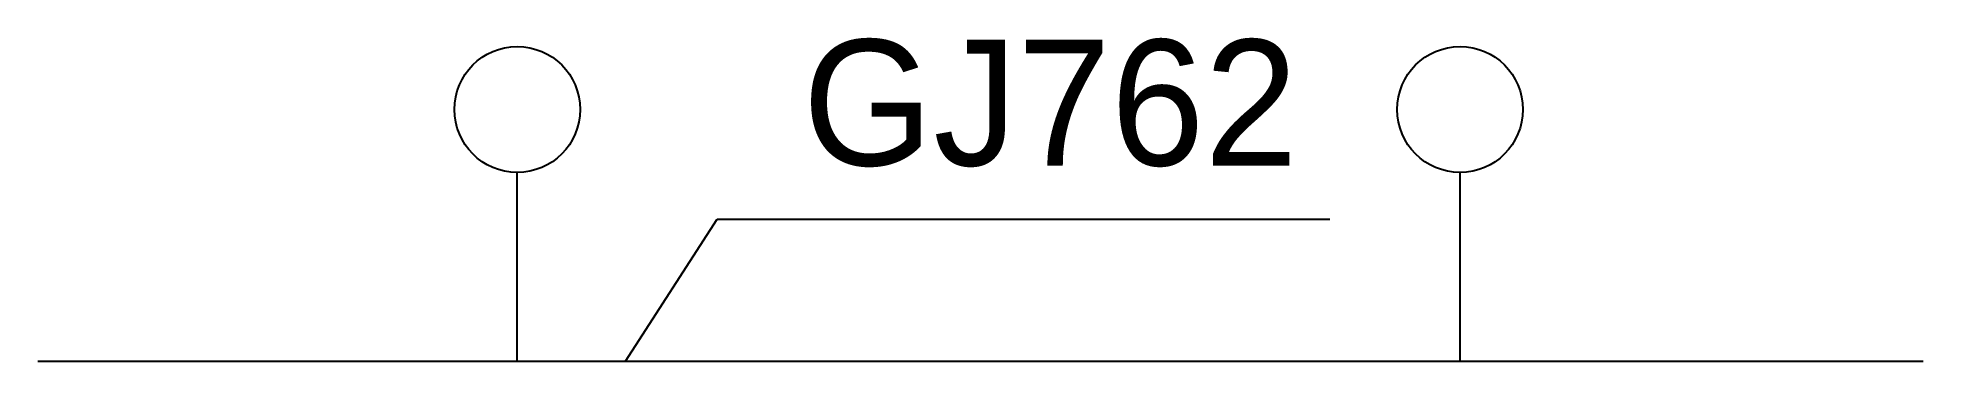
# Model space of a CAD drawing. Header units: metres. Extents: x 9.3 to 39.3, y 16.5 to 21.6.
import ezdxf

# ---------------------------------------------------------------- set-up
doc = ezdxf.new("R2010")
doc.units = ezdxf.units.M

# ---------------------------------------------------------------- blocks, each defined once
blk = doc.blocks.new('A$C094D07B6')
for p, q in [((1, 0), (1, 3)), ((16, 0), (16, 3))]:
    blk.add_line(p, q)
for centre in [(1, 4), (16, 4)]:
    blk.add_circle(centre, 1)

msp = doc.modelspace()

# ---------------------------------------------------------------- linework, layer by layer
for p, q in [((18.63, 16.46), (20.09, 18.72)), ((20.09, 18.72), (29.84, 18.72))]:
    msp.add_line(p, q)
msp.add_lwpolyline([(9.28, 16.46), (39.28, 16.46)])

# ---------------------------------------------------------------- block references
msp.add_blockref('A$C094D07B6', (15.91, 16.46))

# ---------------------------------------------------------------- texts
msp.add_text('GJ762', height=2).set_placement((21.45, 19.57))

doc.saveas('drawing.dxf')
